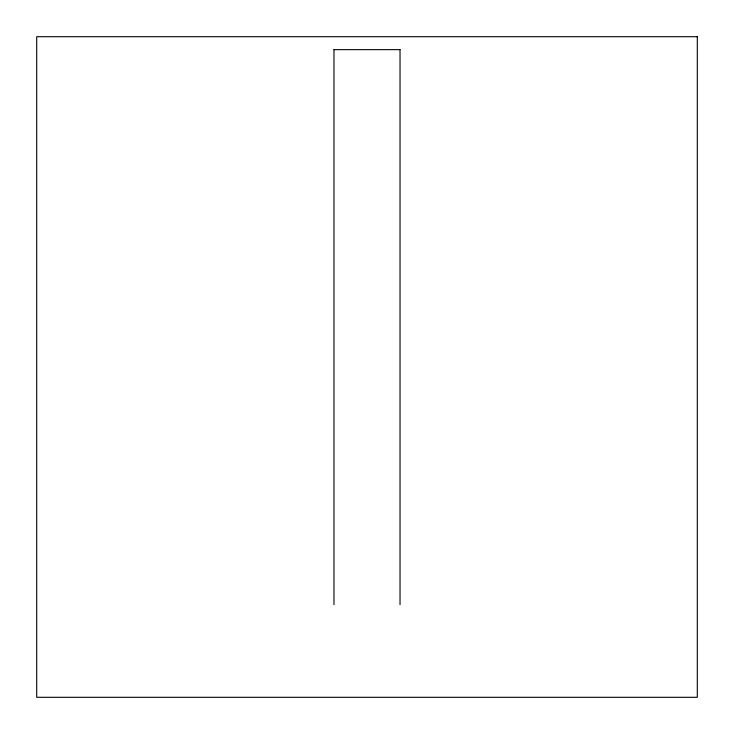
<?xml version="1.0" encoding="UTF-8"?>
<svg xmlns="http://www.w3.org/2000/svg" width="734" height="734" viewBox="0 0 734 734"><rect width="100%" height="100%" fill="white"/><g stroke="black" fill="none" stroke-linecap="round" stroke-linejoin="round"><path stroke-width="1.1" d="M333.97 49.637L400.03 49.637M400.03 49.591L400.03 604.66M333.97 49.591L333.97 604.66M697.3 36.7L36.7 36.7L36.7 697.3L697.3 697.3L697.3 36.7"/></g></svg>
